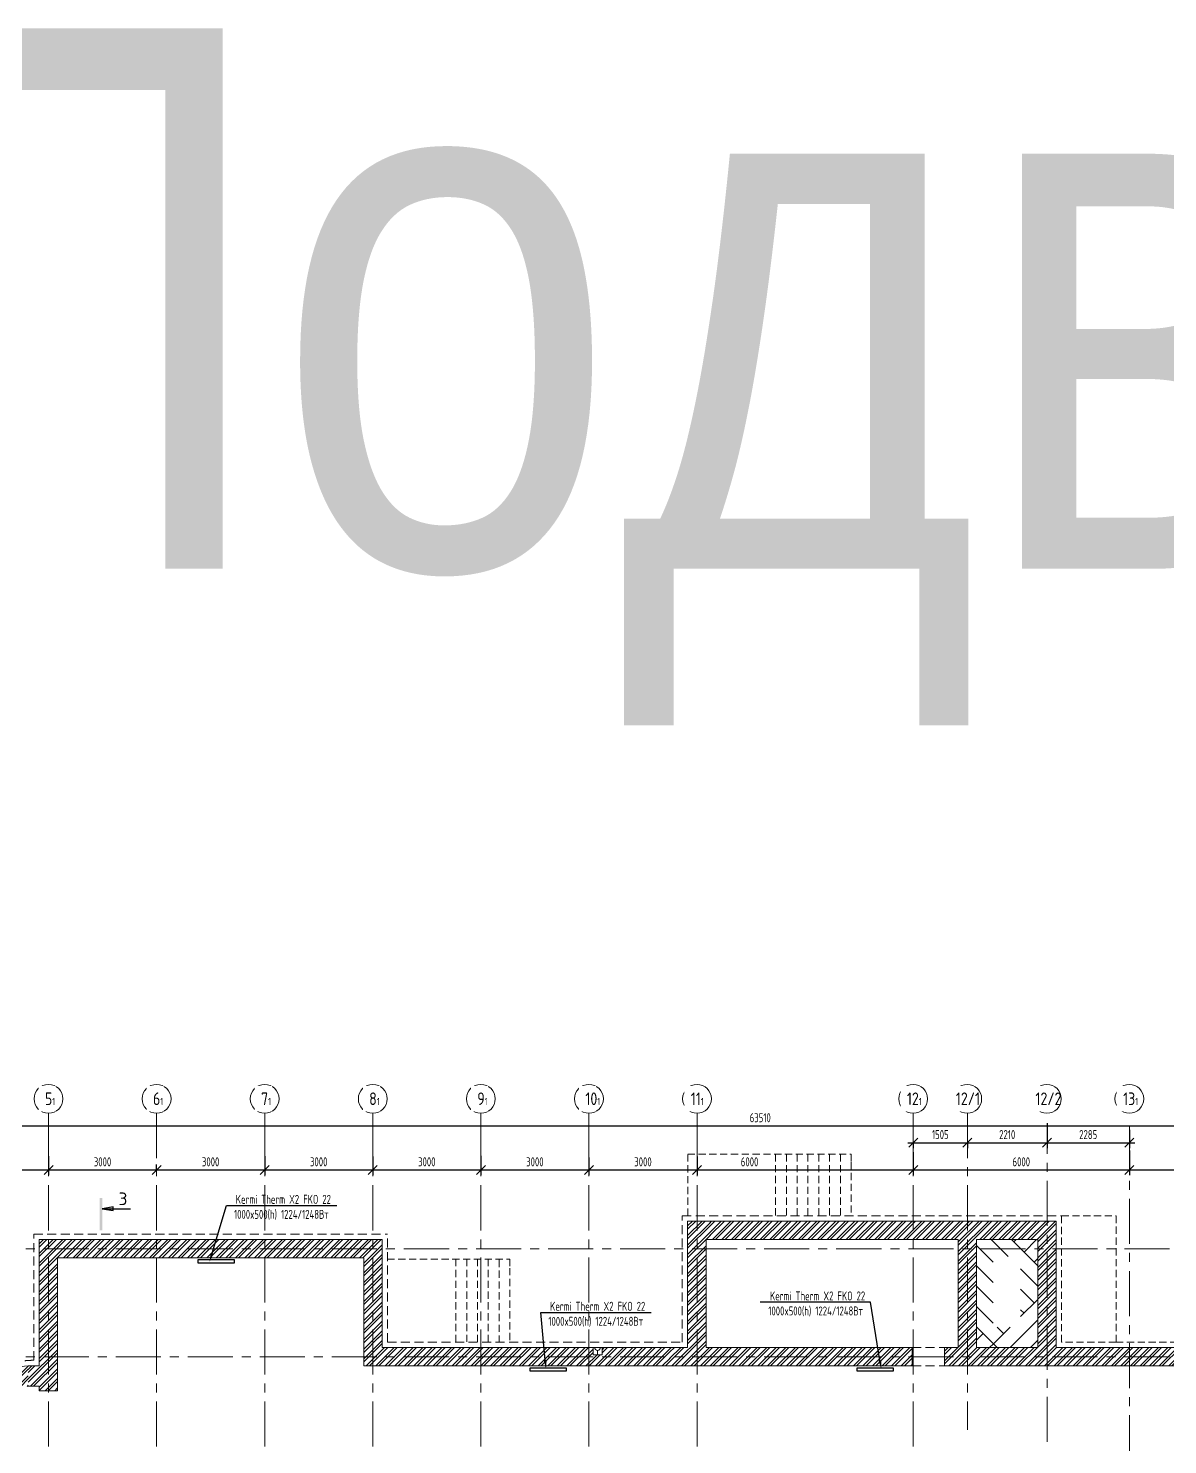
# Model space of a CAD drawing. Header units: millimetres. Extents: x -455656 to 9247092, y 0 to 412358.
# Drawn here: x -341732 to -310109, y 372822 to 412134 of the extents above; entities that cross this region are included whole.
import ezdxf
from ezdxf import colors
from ezdxf.entities.mleader import LeaderData, LeaderLine
from ezdxf.math import Vec2, Vec3

# ---------------------------------------------------------------- set-up
doc = ezdxf.new("R2010")
doc.units = ezdxf.units.MM
doc.header["$MEASUREMENT"] = 0
doc.header["$PDMODE"] = 3
doc.header["$PDSIZE"] = -4
for name, pattern in [('ADSK_Штриховая_ш2 п1', [3, 2, -1]), ('CENTER', [2, 1.25, -0.25, 0.25, -0.25]), ('TRATTEGGIATA', [0.75, 0.5, -0.25])]:
    doc.linetypes.add(name, pattern=pattern)
doc.layers.get('0').update_dxf_attribs({"color": 250, "lineweight": 9})
doc.layers.get('Defpoints').update_dxf_attribs({"color": 6})
for name, color, linetype, lineweight in [('АР_Разрезы', 175, 'Continuous', 9), ('подлога', 250, 'Continuous', 9), ('Радиаторы', 250, 'Continuous', 9), ('Радиаторы текст', 250, 'Continuous', 9)]:
    doc.layers.add(name, color=color, linetype=linetype, lineweight=lineweight)
doc.styles.add('Arial', font='ARIALN.TTF')
doc.styles.add('ISOCPEUR', font='isocpeur.ttf', dxfattribs={"width": 0.7})
doc.styles.add('METRO-STYLE', font='isocpeur.ttf', dxfattribs={"width": 0.9, "oblique": 15})
doc.styles.add('ГОСТ 2.304', font='isocpeur.ttf', dxfattribs={"width": 0.7})
doc.dimstyles.new('СПДС', dxfattribs={"dimscale": 100, "dimtxt": 2.5, "dimasz": 2.5, "dimexe": 1.5, "dimexo": 0, "dimgap": 1, "dimtad": 1, "dimdec": 0, "dimrnd": 1, "dimtxsty": 'ГОСТ 2.304', "dimblk": 'OBLIQUE', "dimcen": 2.5, "dimdle": 1.5, "dimadec": 0, "dimazin": 2, "dimtfac": 0.75, "dimtdec": 0, "dimtmove": 1, "dimatfit": 3, "dimfxl": 1, "dimtolj": 1, "dimarcsym": 1})
pattern_1 = [(45, (-15289.27, 247657.5), (-132.58252, 132.58252), []), (45, (-15200.88, 247657.5), (-132.58252, 132.58252), [])]

# ---------------------------------------------------------------- blocks, each defined once
blk = doc.blocks.new('A$C60573c2e')
at = {"layer": 'АР_Разрезы', "ltscale": 100}
h = blk.add_hatch(color=5, dxfattribs=at)
h.dxf.hatch_style = 1
h.paths.add_polyline_path([(13494, 509), (13424, 509), (13424, 1414), (13494, 1414)])
h.paths.add_polyline_path([(13795, 1063), (13494, 1114), (13795, 1114)])
h.paths.add_polyline_path([(13795, 1114), (13494, 1114), (13795, 1164)])
at = {"layer": 'АР_Разрезы', "color": 5, "lineweight": 25, "ltscale": 100}
for p, q in [((13795, 1164), (13494, 1114)), ((13494, 1114), (13795, 1063)), ((13795, 1063), (13795, 1164))]:
    blk.add_line(p, q, dxfattribs=at)
at = {"layer": 'АР_Разрезы', "color": 5, "lineweight": 25, "ltscale": 100, "elevation": 0}
blk.add_lwpolyline([(13494, 1114), (14278, 1114)], dxfattribs=at)
at = {"layer": 'АР_Разрезы', "color": 5, "lineweight": 25, "ltscale": 100, "insert": (13944, 1214), "char_height": 350, "width": 583.33, "attachment_point": 7, "style": 'METRO-STYLE'}
blk.add_mtext('{\\Q0;\\W1;3}', dxfattribs=at)
blk = doc.blocks.new('_Oblique')
at = {"color": 0, "linetype": 'ByBlock', "lineweight": -2}
blk.add_line((-0.5, -0.5), (0.5, 0.5), dxfattribs=at)
blk = doc.blocks.new('*D604')
at = {"layer": 'Defpoints', "color": 0, "lineweight": 30, "ltscale": 100, "transparency": 16777216}
for p in [(-344172, 381036), (-341172, 380830), (-341172, 380448)]:
    blk.add_point(p, dxfattribs=at)
at = {"layer": 'подлога', "color": 0, "lineweight": -2, "ltscale": 100}
for p, q in [((-344172, 381036), (-344172, 380298)), ((-341172, 380830), (-341172, 380298)), ((-344322, 380448), (-341022, 380448))]:
    blk.add_line(p, q, dxfattribs=at)
at = {"layer": 'подлога', "color": 0, "lineweight": -2, "ltscale": 100, "xscale": 250, "yscale": 250, "zscale": 250, "rotation": 180}
blk.add_blockref('_Oblique', (-344172, 380448), dxfattribs=at)
at = {"layer": 'подлога', "color": 0, "lineweight": -2, "ltscale": 100, "xscale": 250, "yscale": 250, "zscale": 250}
blk.add_blockref('_Oblique', (-341172, 380448), dxfattribs=at)
at = {"layer": 'подлога', "color": 0, "ltscale": 100, "insert": (-342672, 380673), "char_height": 250, "attachment_point": 5, "style": 'ГОСТ 2.304'}
blk.add_mtext('\\A1;3000', dxfattribs=at)
blk = doc.blocks.new('*D605')
at = {"layer": 'Defpoints', "color": 0, "lineweight": 30, "ltscale": 100, "transparency": 16777216}
for p in [(-341172, 380830), (-338172, 380448), (-338172, 380448)]:
    blk.add_point(p, dxfattribs=at)
at = {"layer": 'подлога', "color": 0, "lineweight": -2, "ltscale": 100}
for p, q in [((-341172, 380830), (-341172, 380298)), ((-338172, 380448), (-338172, 380598)), ((-341322, 380448), (-338022, 380448))]:
    blk.add_line(p, q, dxfattribs=at)
at = {"layer": 'подлога', "color": 0, "lineweight": -2, "ltscale": 100, "xscale": 250, "yscale": 250, "zscale": 250, "rotation": 180}
blk.add_blockref('_Oblique', (-341172, 380448), dxfattribs=at)
at = {"layer": 'подлога', "color": 0, "lineweight": -2, "ltscale": 100, "xscale": 250, "yscale": 250, "zscale": 250}
blk.add_blockref('_Oblique', (-338172, 380448), dxfattribs=at)
at = {"layer": 'подлога', "color": 0, "ltscale": 100, "insert": (-339672, 380673), "char_height": 250, "attachment_point": 5, "style": 'ГОСТ 2.304'}
blk.add_mtext('\\A1;3000', dxfattribs=at)
blk = doc.blocks.new('*D606')
at = {"layer": 'Defpoints', "color": 0, "lineweight": 30, "ltscale": 100, "transparency": 16777216}
for p in [(-335172, 380830), (-338172, 380448), (-335172, 380448)]:
    blk.add_point(p, dxfattribs=at)
at = {"layer": 'подлога', "color": 0, "lineweight": -2, "ltscale": 100}
for p, q in [((-338172, 380448), (-338172, 380598)), ((-335172, 380830), (-335172, 380298)), ((-338322, 380448), (-335022, 380448))]:
    blk.add_line(p, q, dxfattribs=at)
at = {"layer": 'подлога', "color": 0, "lineweight": -2, "ltscale": 100, "xscale": 250, "yscale": 250, "zscale": 250, "rotation": 180}
blk.add_blockref('_Oblique', (-338172, 380448), dxfattribs=at)
at = {"layer": 'подлога', "color": 0, "lineweight": -2, "ltscale": 100, "xscale": 250, "yscale": 250, "zscale": 250}
blk.add_blockref('_Oblique', (-335172, 380448), dxfattribs=at)
at = {"layer": 'подлога', "color": 0, "ltscale": 100, "insert": (-336672, 380673), "char_height": 250, "attachment_point": 5, "style": 'ГОСТ 2.304'}
blk.add_mtext('\\A1;3000', dxfattribs=at)
blk = doc.blocks.new('*D607')
at = {"layer": 'Defpoints', "color": 0, "lineweight": 30, "ltscale": 100, "transparency": 16777216}
for p in [(-335172, 380830), (-332172, 380825), (-332172, 380448)]:
    blk.add_point(p, dxfattribs=at)
at = {"layer": 'подлога', "color": 0, "lineweight": -2, "ltscale": 100}
for p, q in [((-335172, 380830), (-335172, 380298)), ((-332172, 380825), (-332172, 380298)), ((-335322, 380448), (-332022, 380448))]:
    blk.add_line(p, q, dxfattribs=at)
at = {"layer": 'подлога', "color": 0, "lineweight": -2, "ltscale": 100, "xscale": 250, "yscale": 250, "zscale": 250, "rotation": 180}
blk.add_blockref('_Oblique', (-335172, 380448), dxfattribs=at)
at = {"layer": 'подлога', "color": 0, "lineweight": -2, "ltscale": 100, "xscale": 250, "yscale": 250, "zscale": 250}
blk.add_blockref('_Oblique', (-332172, 380448), dxfattribs=at)
at = {"layer": 'подлога', "color": 0, "ltscale": 100, "insert": (-333672, 380673), "char_height": 250, "attachment_point": 5, "style": 'ГОСТ 2.304'}
blk.add_mtext('\\A1;3000', dxfattribs=at)
blk = doc.blocks.new('*D608')
at = {"layer": 'Defpoints', "color": 0, "lineweight": 30, "ltscale": 100, "transparency": 16777216}
for p in [(-332172, 380825), (-329172, 380836), (-329172, 380448)]:
    blk.add_point(p, dxfattribs=at)
at = {"layer": 'подлога', "color": 0, "lineweight": -2, "ltscale": 100}
for p, q in [((-332172, 380825), (-332172, 380298)), ((-329172, 380836), (-329172, 380298)), ((-332322, 380448), (-329022, 380448))]:
    blk.add_line(p, q, dxfattribs=at)
at = {"layer": 'подлога', "color": 0, "lineweight": -2, "ltscale": 100, "xscale": 250, "yscale": 250, "zscale": 250, "rotation": 180}
blk.add_blockref('_Oblique', (-332172, 380448), dxfattribs=at)
at = {"layer": 'подлога', "color": 0, "lineweight": -2, "ltscale": 100, "xscale": 250, "yscale": 250, "zscale": 250}
blk.add_blockref('_Oblique', (-329172, 380448), dxfattribs=at)
at = {"layer": 'подлога', "color": 0, "ltscale": 100, "insert": (-330672, 380673), "char_height": 250, "attachment_point": 5, "style": 'ГОСТ 2.304'}
blk.add_mtext('\\A1;3000', dxfattribs=at)
blk = doc.blocks.new('*D609')
at = {"layer": 'Defpoints', "color": 0, "lineweight": 30, "ltscale": 100, "transparency": 16777216}
for p in [(-329172, 380836), (-326172, 380790), (-326172, 380448)]:
    blk.add_point(p, dxfattribs=at)
at = {"layer": 'подлога', "color": 0, "lineweight": -2, "ltscale": 100}
for p, q in [((-329172, 380836), (-329172, 380298)), ((-326172, 380790), (-326172, 380298)), ((-329322, 380448), (-326022, 380448))]:
    blk.add_line(p, q, dxfattribs=at)
at = {"layer": 'подлога', "color": 0, "lineweight": -2, "ltscale": 100, "xscale": 250, "yscale": 250, "zscale": 250, "rotation": 180}
blk.add_blockref('_Oblique', (-329172, 380448), dxfattribs=at)
at = {"layer": 'подлога', "color": 0, "lineweight": -2, "ltscale": 100, "xscale": 250, "yscale": 250, "zscale": 250}
blk.add_blockref('_Oblique', (-326172, 380448), dxfattribs=at)
at = {"layer": 'подлога', "color": 0, "ltscale": 100, "insert": (-327672, 380673), "char_height": 250, "attachment_point": 5, "style": 'ГОСТ 2.304'}
blk.add_mtext('\\A1;3000', dxfattribs=at)
blk = doc.blocks.new('*D610')
at = {"layer": 'Defpoints', "color": 0, "lineweight": 30, "ltscale": 100, "transparency": 16777216}
for p in [(-326172, 380790), (-323172, 380790), (-323172, 380448)]:
    blk.add_point(p, dxfattribs=at)
at = {"layer": 'подлога', "color": 0, "lineweight": -2, "ltscale": 100}
for p, q in [((-326172, 380790), (-326172, 380298)), ((-323172, 380790), (-323172, 380298)), ((-326322, 380448), (-323022, 380448))]:
    blk.add_line(p, q, dxfattribs=at)
at = {"layer": 'подлога', "color": 0, "lineweight": -2, "ltscale": 100, "xscale": 250, "yscale": 250, "zscale": 250, "rotation": 180}
blk.add_blockref('_Oblique', (-326172, 380448), dxfattribs=at)
at = {"layer": 'подлога', "color": 0, "lineweight": -2, "ltscale": 100, "xscale": 250, "yscale": 250, "zscale": 250}
blk.add_blockref('_Oblique', (-323172, 380448), dxfattribs=at)
at = {"layer": 'подлога', "color": 0, "ltscale": 100, "insert": (-324672, 380673), "char_height": 250, "attachment_point": 5, "style": 'ГОСТ 2.304'}
blk.add_mtext('\\A1;3000', dxfattribs=at)
blk = doc.blocks.new('*D611')
at = {"layer": 'Defpoints', "color": 0, "lineweight": 30, "ltscale": 100, "transparency": 16777216}
for p in [(-317172, 380941), (-323172, 380821), (-317172, 380448)]:
    blk.add_point(p, dxfattribs=at)
at = {"layer": 'подлога', "color": 0, "lineweight": -2, "ltscale": 100}
for p, q in [((-317172, 380941), (-317172, 380298)), ((-323172, 380821), (-323172, 380298)), ((-323322, 380448), (-317022, 380448))]:
    blk.add_line(p, q, dxfattribs=at)
at = {"layer": 'подлога', "color": 0, "lineweight": -2, "ltscale": 100, "xscale": 250, "yscale": 250, "zscale": 250, "rotation": 180}
blk.add_blockref('_Oblique', (-323172, 380448), dxfattribs=at)
at = {"layer": 'подлога', "color": 0, "lineweight": -2, "ltscale": 100, "xscale": 250, "yscale": 250, "zscale": 250}
blk.add_blockref('_Oblique', (-317172, 380448), dxfattribs=at)
at = {"layer": 'подлога', "color": 0, "ltscale": 100, "insert": (-321713, 380673), "char_height": 250, "attachment_point": 5, "style": 'ГОСТ 2.304'}
blk.add_mtext('\\A1;6000', dxfattribs=at)
blk = doc.blocks.new('*D612')
at = {"layer": 'Defpoints', "color": 0, "lineweight": 30, "ltscale": 100, "transparency": 16777216}
for p in [(-311172, 380984), (-317172, 380909), (-311172, 380448)]:
    blk.add_point(p, dxfattribs=at)
at = {"layer": 'подлога', "color": 0, "lineweight": -2, "ltscale": 100}
for p, q in [((-311172, 380984), (-311172, 380298)), ((-317172, 380909), (-317172, 380298)), ((-317322, 380448), (-311022, 380448))]:
    blk.add_line(p, q, dxfattribs=at)
at = {"layer": 'подлога', "color": 0, "lineweight": -2, "ltscale": 100, "xscale": 250, "yscale": 250, "zscale": 250, "rotation": 180}
blk.add_blockref('_Oblique', (-317172, 380448), dxfattribs=at)
at = {"layer": 'подлога', "color": 0, "lineweight": -2, "ltscale": 100, "xscale": 250, "yscale": 250, "zscale": 250}
blk.add_blockref('_Oblique', (-311172, 380448), dxfattribs=at)
at = {"layer": 'подлога', "color": 0, "ltscale": 100, "insert": (-314172, 380673), "char_height": 250, "attachment_point": 5, "style": 'ГОСТ 2.304'}
blk.add_mtext('\\A1;6000', dxfattribs=at)
blk = doc.blocks.new('*D613')
at = {"layer": 'Defpoints', "color": 0, "lineweight": 30, "ltscale": 100, "transparency": 16777216}
for p in [(-311172, 380984), (-305172, 381021), (-305172, 380448)]:
    blk.add_point(p, dxfattribs=at)
at = {"layer": 'подлога', "color": 0, "lineweight": -2, "ltscale": 100}
for p, q in [((-311172, 380984), (-311172, 380298)), ((-305172, 381021), (-305172, 380298)), ((-311322, 380448), (-305022, 380448))]:
    blk.add_line(p, q, dxfattribs=at)
at = {"layer": 'подлога', "color": 0, "lineweight": -2, "ltscale": 100, "xscale": 250, "yscale": 250, "zscale": 250, "rotation": 180}
blk.add_blockref('_Oblique', (-311172, 380448), dxfattribs=at)
at = {"layer": 'подлога', "color": 0, "lineweight": -2, "ltscale": 100, "xscale": 250, "yscale": 250, "zscale": 250}
blk.add_blockref('_Oblique', (-305172, 380448), dxfattribs=at)
at = {"layer": 'подлога', "color": 0, "ltscale": 100, "insert": (-308172, 380673), "char_height": 250, "attachment_point": 5, "style": 'ГОСТ 2.304'}
blk.add_mtext('\\A1;6000', dxfattribs=at)
blk = doc.blocks.new('*D617')
at = {"layer": 'Defpoints', "color": 0, "lineweight": 30, "ltscale": 100, "transparency": 16777216}
for p in [(-317172, 381223), (-315667, 381223), (-315667, 381204)]:
    blk.add_point(p, dxfattribs=at)
at = {"layer": 'подлога', "color": 0, "lineweight": -2, "ltscale": 100}
for p, q in [((-317322, 381204), (-315517, 381204)), ((-317172, 381223), (-317172, 381054)), ((-315667, 381223), (-315667, 381054))]:
    blk.add_line(p, q, dxfattribs=at)
at = {"layer": 'подлога', "color": 0, "lineweight": -2, "ltscale": 100, "xscale": 250, "yscale": 250, "zscale": 250, "rotation": 180}
blk.add_blockref('_Oblique', (-317172, 381204), dxfattribs=at)
at = {"layer": 'подлога', "color": 0, "lineweight": -2, "ltscale": 100, "xscale": 250, "yscale": 250, "zscale": 250}
blk.add_blockref('_Oblique', (-315667, 381204), dxfattribs=at)
at = {"layer": 'подлога', "color": 0, "ltscale": 100, "insert": (-316420, 381429), "char_height": 250, "attachment_point": 5, "style": 'ГОСТ 2.304'}
blk.add_mtext('\\A1;1505', dxfattribs=at)
blk = doc.blocks.new('*D618')
at = {"layer": 'Defpoints', "color": 0, "lineweight": 30, "ltscale": 100, "transparency": 16777216}
for p in [(-313457, 381745), (-315667, 381223), (-313457, 381204)]:
    blk.add_point(p, dxfattribs=at)
at = {"layer": 'подлога', "color": 0, "lineweight": -2, "ltscale": 100}
for p, q in [((-313457, 381745), (-313457, 381054)), ((-315817, 381204), (-313307, 381204)), ((-315667, 381223), (-315667, 381054))]:
    blk.add_line(p, q, dxfattribs=at)
at = {"layer": 'подлога', "color": 0, "lineweight": -2, "ltscale": 100, "xscale": 250, "yscale": 250, "zscale": 250, "rotation": 180}
blk.add_blockref('_Oblique', (-315667, 381204), dxfattribs=at)
at = {"layer": 'подлога', "color": 0, "lineweight": -2, "ltscale": 100, "xscale": 250, "yscale": 250, "zscale": 250}
blk.add_blockref('_Oblique', (-313457, 381204), dxfattribs=at)
at = {"layer": 'подлога', "color": 0, "ltscale": 100, "insert": (-314562, 381429), "char_height": 250, "attachment_point": 5, "style": 'ГОСТ 2.304'}
blk.add_mtext('\\A1;2210', dxfattribs=at)
blk = doc.blocks.new('*D619')
at = {"layer": 'Defpoints', "color": 0, "lineweight": 30, "ltscale": 100, "transparency": 16777216}
for p in [(-313457, 381745), (-311172, 381562), (-311172, 381204)]:
    blk.add_point(p, dxfattribs=at)
at = {"layer": 'подлога', "color": 0, "lineweight": -2, "ltscale": 100}
for p, q in [((-313457, 381745), (-313457, 381054)), ((-311172, 381562), (-311172, 381054)), ((-313607, 381204), (-311022, 381204))]:
    blk.add_line(p, q, dxfattribs=at)
at = {"layer": 'подлога', "color": 0, "lineweight": -2, "ltscale": 100, "xscale": 250, "yscale": 250, "zscale": 250, "rotation": 180}
blk.add_blockref('_Oblique', (-313457, 381204), dxfattribs=at)
at = {"layer": 'подлога', "color": 0, "lineweight": -2, "ltscale": 100, "xscale": 250, "yscale": 250, "zscale": 250}
blk.add_blockref('_Oblique', (-311172, 381204), dxfattribs=at)
at = {"layer": 'подлога', "color": 0, "ltscale": 100, "insert": (-312315, 381429), "char_height": 250, "attachment_point": 5, "style": 'ГОСТ 2.304'}
blk.add_mtext('\\A1;2285', dxfattribs=at)
blk = doc.blocks.new('*D620')
at = {"layer": 'Defpoints', "color": 0, "lineweight": 30, "ltscale": 100, "transparency": 16777216}
for p in [(-353172, 381671), (-289662, 381671), (-289662, 381671)]:
    blk.add_point(p, dxfattribs=at)
at = {"layer": 'подлога', "color": 0, "lineweight": -2, "ltscale": 100}
for p, q in [((-353172, 381671), (-353172, 381821)), ((-289662, 381671), (-289662, 381821)), ((-353322, 381671), (-289512, 381671))]:
    blk.add_line(p, q, dxfattribs=at)
at = {"layer": 'подлога', "color": 0, "lineweight": -2, "ltscale": 100, "xscale": 250, "yscale": 250, "zscale": 250, "rotation": 180}
blk.add_blockref('_Oblique', (-353172, 381671), dxfattribs=at)
at = {"layer": 'подлога', "color": 0, "lineweight": -2, "ltscale": 100, "xscale": 250, "yscale": 250, "zscale": 250}
blk.add_blockref('_Oblique', (-289662, 381671), dxfattribs=at)
at = {"layer": 'подлога', "color": 0, "ltscale": 100, "insert": (-321417, 381896), "char_height": 250, "attachment_point": 5, "style": 'ГОСТ 2.304'}
blk.add_mtext('\\A1;63510', dxfattribs=at)

msp = doc.modelspace()

# ---------------------------------------------------------------- hatches: boundary and pattern name
at = {"layer": 'подлога', "ltscale": 100}
h = msp.add_hatch(dxfattribs=at)
h.set_pattern_fill('ANSI32', color=256, scale=500)
h.set_pattern_definition(pattern_1)
h.paths.add_polyline_path([(-322802.1, 379028.2), (-323432.1, 379028.2), (-323432.1, 375518.2), (-323932.1, 375518.2), (-323932.1, 375008.2), (-317202.7, 375008.2), (-317202.7, 375518.2), (-322922.1, 375518.2), (-322922.1, 378518.2), (-322802.1, 378518.2)])
h = msp.add_hatch(dxfattribs=at)
h.set_pattern_fill('ANSI32', color=256, scale=500)
h.set_pattern_definition(pattern_1)
h.paths.add_polyline_path([(-313815.2, 376566.1), (-313852.2, 376566.1)], flags=17)
h.paths.add_polyline_path([(-313202.1, 376537.4), (-313712.1, 376537.4), (-313712.1, 375518.2), (-315412.1, 375518.2), (-315412.1, 378518.2), (-313712.1, 378518.2), (-313712.1, 376537), (-313202.1, 376537.8), (-313202.1, 379028.2), (-322816.8, 379028.2), (-322816.8, 378518.2), (-315922.1, 378518.2), (-315922.1, 375518.2), (-316302.4, 375518.2), (-316302.4, 375008.2), (-315691.5, 375008.2), (-297132.1, 375008.2), (-297132.1, 375399.3), (-297067.1, 375399.3), (-297067.1, 375518.2), (-313202.1, 375518.2)])
h = msp.add_hatch(dxfattribs=at)
h.set_pattern_fill('ANSI32', color=256, scale=500)
h.set_pattern_definition(pattern_1)
h.paths.add_polyline_path([(-340417.1, 378518.2), (-341432.1, 378518.2), (-341432.1, 375008.4), (-341732.1, 375008.4), (-341732.1, 374441.5), (-341432.1, 374441.5), (-341432.1, 374318.2), (-340922.1, 374318.2), (-340922.1, 378008.2), (-340417.1, 378008.2)])
h = msp.add_hatch(dxfattribs=at)
h.set_pattern_fill('ANSI32', color=256, scale=500)
h.set_pattern_definition(pattern_1)
h.paths.add_polyline_path([(-334197.6, 378518.2), (-340434.2, 378518.2), (-340434.2, 378008.2), (-334151.8, 378008.2), (-334151.8, 378399.3), (-334197.6, 378399.3)])
h = msp.add_hatch(dxfattribs=at)
h.set_pattern_fill('ANSI32', color=256, scale=500)
h.set_pattern_definition(pattern_1)
h.paths.add_polyline_path([(-331912.1, 378518.2), (-331912.1, 377997.1), (-331912.1, 375779), (-332422.1, 375779), (-332422.1, 378008.2), (-334270.6, 378008.2), (-334270.6, 378518.2)])
at = {"layer": 'подлога', "ltscale": 100, "transparency": 33554559}
h = msp.add_hatch(dxfattribs=at)
h.set_pattern_fill('AR-PARQ1', scale=200, angle=45, style=0)
h.set_pattern_definition([(135, (-16265.2, 307738.5), (-3394.113, 0), [2400, -2400]), (135, (-15982.3, 308021.3), (-3394.113, 0), [2400, -2400]), (135, (-15699.5, 308304.2), (-3394.113, 0), [2400, -2400]), (135, (-15416.6, 308587), (-3394.113, 0), [2400, -2400]), (135, (-15133.8, 308869.9), (-3394.113, 0), [2400, -2400]), (135, (-14851, 309152.7), (-3394.113, 0), [2400, -2400]), (135, (-14568, 309435.6), (-3394.113, 0), [2400, -2400]), (45, (-17962.2, 309435.6), (3394.113, 0), [2400, -2400]), (45, (-18245, 309718.4), (3394.113, 0), [2400, -2400]), (45, (-18528, 310001.2), (3394.113, 0), [2400, -2400]), (45, (-18810.7, 310284), (3394.113, 0), [2400, -2400]), (45, (-19093.6, 310567), (3394.113, 0), [2400, -2400]), (45, (-19376.4, 310849.8), (3394.113, 0), [2400, -2400]), (45, (-19659.3, 311132.6), (3394.113, 0), [2400, -2400])])
h.paths.add_polyline_path([(-314949.2, 378043.5), (-314192.9, 378043.5), (-314192.9, 376085.6), (-314949.2, 376085.6)], flags=16)
h.paths.add_polyline_path([(-315412.1, 378518.2), (-313712.1, 378518.2), (-313712.1, 375518.2), (-315412.1, 375518.2)])
at = {"layer": 'подлога', "ltscale": 100}
h = msp.add_hatch(dxfattribs=at)
h.set_pattern_fill('ANSI32', color=256, scale=500)
h.set_pattern_definition(pattern_1)
h.paths.add_polyline_path([(-325806.9, 375318.6), (-326057.2, 375318.6), (-326057.2, 375518.2), (-331912.1, 375518.2), (-331912.1, 375803.4), (-332422.1, 375803.4), (-332422.1, 375008.2), (-323916.4, 375008.2), (-323916.4, 375518.2), (-325806.9, 375518.2)])
h = msp.add_hatch(dxfattribs=at)
h.set_pattern_fill('ANSI32', color=256, scale=500)
h.set_pattern_definition([(45, (0, 247657.5), (-132.58252, 132.58252), []), (45, (88.39, 247657.5), (-132.58252, 132.58252), [])])
h.paths.add_polyline_path([(-347172.1, 371982), (-347174, 371980.1), (-347452.2, 372258.2), (-347174, 372545.7), (-346891.2, 372262.9)], flags=16)
edge = h.paths.add_edge_path()
edge.add_line((-349232.1, 366518.2), (-349355.4, 366518.2))
edge.add_line((-349355.4, 366518.2), (-349355.4, 366818.2))
edge.add_arc((-341163.9, 366250), 8211.2, 93.96796, 176.03204, ccw=False)
edge.add_line((-341732.1, 374441.5), (-341732.1, 375008.4))
edge.add_arc((-341172.1, 366258.3), 8768, 93.66159, 123.74508)
edge.add_arc((-341172.1, 366258.2), 8768.1, 123.74482, 152.84496)
edge.add_arc((-341172.1, 366258.2), 8768.1, 152.84496, 176.33816)
edge.add_line((-349922.3, 366818.2), (-349922.3, 366518.2))
edge.add_line((-349922.3, 366518.2), (-353432.1, 366518.3))
edge.add_line((-353432.1, 366518.3), (-353432.1, 364417.5))
edge.add_line((-353432.1, 364417.5), (-353313.2, 364417.5))
edge.add_line((-353313.2, 364417.5), (-353313.2, 364301.6))
edge.add_line((-353313.2, 364301.6), (-352922.1, 364301.6))
edge.add_line((-352922.1, 364301.6), (-352922.1, 366008.2))
edge.add_line((-352922.1, 366008.2), (-349232.1, 366007.9))
edge.add_line((-349232.1, 366007.9), (-349232.1, 366518.2))

# ---------------------------------------------------------------- linework, layer by layer
at = {"layer": 'подлога', "linetype": 'CENTER', "ltscale": 1000}
for p, q in [((-341172.1, 382020.7), (-341172.1, 326288.3)), ((-338172.1, 382020.7), (-338172.1, 326288.3)), ((-335172.1, 382020.7), (-335172.1, 326288.3)), ((-332172.1, 382020.7), (-332172.1, 326288.3)), ((-329172.1, 382020.7), (-329172.1, 326288.3)), ((-326172.1, 382020.7), (-326172.1, 326288.3)), ((-323172.1, 382020.7), (-323172.1, 326288.3)), ((-317172.1, 382020.7), (-317172.1, 326288.3)), ((-315667.1, 382020.7), (-315667.1, 373233.1)), ((-313457.1, 372896.3), (-313457.1, 381641)), ((-311172.1, 381642.4), (-311172.1, 325910.1)), ((-359305.8, 378258.2), (-276127.4, 378258.2)), ((-359305.8, 375258.2), (-276127.4, 375258.2))]:
    msp.add_line(p, q, dxfattribs=at)
at = {"layer": 'подлога', "linetype": 'ADSK_Штриховая_ш2 п1', "ltscale": 100}
for p, q in [((-320992.2, 380883.1), (-320992.2, 379176.9)), ((-320692.2, 380883.1), (-320692.2, 379176.9)), ((-320392.2, 380883.1), (-320392.2, 379176.9)), ((-320092.2, 380883.1), (-320092.2, 379176.9)), ((-319792.2, 380883.1), (-319792.2, 379176.9)), ((-319492.2, 380883.1), (-319492.2, 379176.9)), ((-319192.2, 380883.1), (-319192.2, 379176.9)), ((-318892.2, 380663.1), (-318892.2, 379176.9)), ((-329864.9, 377973.1), (-329864.9, 375668.2)), ((-329564.9, 377973.1, 0), (-329564.9, 375668.2)), ((-329264.9, 377973.1, 0), (-329264.9, 375668.2)), ((-328964.9, 377973.1, 0), (-328964.9, 375668.2)), ((-328664.9, 377952.8, 0), (-328664.9, 375668.2)), ((-328364.9, 377723.1, 0), (-328364.9, 375668.2, 0)), ((-311541.5, 375668.2), (-297659.6, 375668.2))]:
    msp.add_line(p, q, dxfattribs=at)
at = {"layer": 'подлога', "linetype": 'TRATTEGGIATA', "ltscale": 500}
for p, q in [((-323580.9, 375668.2), (-323580.9, 379178.2)), ((-323580.9, 379178.2), (-313054.2, 379173.1)), ((-341582.1, 375166.9), (-341582.1, 378668.2)), ((-341582.1, 378668.2), (-331764.2, 378668.2)), ((-331764.2, 375668.2), (-331764.2, 378668.2)), ((-331764.2, 375668.2), (-323580.9, 375668.2)), ((-317202.7, 375518.2), (-316302.4, 375518.2)), ((-317202.7, 375008.2), (-316303.2, 375008.2))]:
    msp.add_line(p, q, dxfattribs=at)
at = {"layer": 'подлога', "ltscale": 100}
for p, q in [((-323432.1, 379028.2), (-322802.1, 379028.2)), ((-323432.1, 379028.2), (-313202.1, 379028.2)), ((-323432.1, 379028.2), (-323432.1, 375518.2)), ((-313202.1, 379028.2), (-313202.1, 376167)), ((-341432.1, 378518.2), (-341432.1, 375008.4)), ((-341432.1, 378518.2), (-338899.2, 378518.2)), ((-338958.8, 378518.2), (-332752, 378518.2)), ((-332992.1, 378518.2), (-331912.1, 378518.2)), ((-331912.1, 378518.2), (-331912.1, 375744.6)), ((-322922.1, 378518.2), (-322802.1, 378518.2)), ((-322922.1, 378518.2), (-315922.1, 378518.2)), ((-322922.1, 378518.2), (-322922.1, 375518.2)), ((-315922.1, 378518.2), (-315922.1, 375518.2)), ((-315412.1, 378518.2), (-313712.1, 378518.2)), ((-315412.1, 378518.2), (-315412.1, 375518.2)), ((-313712.1, 378518.2), (-313712.1, 376167)), ((-340922.1, 378008.2), (-340922.1, 374318.2)), ((-340922.1, 378008.2), (-338964.2, 378008.2)), ((-339666.9, 378008.2), (-332817, 378008.2)), ((-332927.1, 378008.2), (-332422.1, 378008.2)), ((-332422.1, 378008.2), (-332422.1, 375744.6)), ((-313712.1, 376566.1), (-313712.1, 375518.2)), ((-313202.1, 376566.1), (-313202.1, 375518.2)), ((-332422.1, 375803.4), (-332422.1, 375008.2)), ((-331912.1, 375803.4), (-331912.1, 375518.2)), ((-331912.1, 375518.2), (-323842.3, 375518.2)), ((-325932.1, 375437.5), (-325932.1, 375318.6)), ((-323997.1, 375518.2), (-323432.1, 375518.2)), ((-322922.1, 375518.2), (-317202.7, 375518.2)), ((-317202.7, 375518.2), (-317202.7, 375008.2)), ((-316302.4, 375518.2), (-315922.1, 375518.2)), ((-316302.4, 375518.2), (-316302.4, 375008.2)), ((-315412.1, 375518.2), (-313712.1, 375518.2)), ((-313202.1, 375518.2), (-299711.5, 375518.2)), ((-332422.1, 375008.2), (-323907.3, 375008.2)), ((-323932.1, 375008.2), (-322922.1, 375008.2)), ((-322922.1, 375008.2), (-317202.7, 375008.2)), ((-316302.4, 375008.2), (-299776.5, 375008.2)), ((-341432.1, 374441.5), (-341432.1, 374318.2)), ((-341432.1, 374318.2), (-340922.1, 374318.2))]:
    msp.add_line(p, q, dxfattribs=at)
at = {"layer": 'подлога', "linetype": 'ADSK_Штриховая_ш2 п1', "ltscale": 100}
msp.add_lwpolyline([(-323430.9, 379178.1), (-323430.9, 380883.1), (-318892.2, 380883.1), (-318892.2, 380663.1)], dxfattribs=at)
msp.add_lwpolyline([(-313054.2, 379173.1), (-311541.5, 379173.1), (-311541.5, 375668.2), (-313054.2, 375668.2)], close=True, dxfattribs=at)
at = {"layer": 'подлога', "linetype": 'ADSK_Штриховая_ш2 п1', "ltscale": 100, "elevation": 0}
for points in [[(-331764.2, 377973.1), (-328365.4, 377973.1)], [(-328365.4, 377973.1), (-328365.4, 377723.1)]]:
    msp.add_lwpolyline(points, dxfattribs=at)
at = {"layer": 'подлога', "ltscale": 100}
msp.add_lwpolyline([(-325806.9, 375518.2), (-326057.2, 375518.2), (-326057.2, 375318.6), (-325806.9, 375318.6)], close=True, dxfattribs=at)
for points in [[(-341732.1, 375008.4), (-341432.1, 375008.4)], [(-341732.1, 374441.5), (-341432.1, 374441.5)]]:
    msp.add_lwpolyline(points, dxfattribs=at)
at = {"layer": 'подлога', "ltscale": 0.5}
for centre in [(-341172.1, 382420.7), (-338172.1, 382420.7), (-335172.1, 382420.7), (-332172.1, 382420.7), (-329172.1, 382420.7), (-326172.1, 382420.7), (-323172.1, 382420.7), (-317172.1, 382420.7), (-315672.1, 382420.7), (-313462.1, 382420.7), (-311172.1, 382420.7)]:
    msp.add_circle(centre, 400, dxfattribs=at)
at = {"layer": 'подлога', "ltscale": 100}
for centre, radius, start, end in [((-325932.1, 375518.2), 80.7, 180, 0), ((-341172.1, 366258.2), 8768.1, 93.66184, 176.33816)]:
    msp.add_arc(centre, radius, start, end, dxfattribs=at)
at = {"layer": 'подлога', "linetype": 'TRATTEGGIATA', "ltscale": 500}
msp.add_arc((-341172.1, 366258.2), 8918.1, 92.63503, 177.36497, dxfattribs=at)
at = {"layer": 'Радиаторы', "color": 1, "lineweight": 30, "ltscale": 500}
for points in [[(-336018, 377958.2), (-336018, 377858.2), (-337018, 377858.2), (-337018, 377958.2)], [(-326805.5, 374958.2), (-326805.5, 374858.2), (-327805.5, 374858.2), (-327805.5, 374958.2)], [(-317730, 374958.2), (-317730, 374858.2), (-318730, 374858.2), (-318730, 374958.2)]]:
    msp.add_lwpolyline(points, close=True, dxfattribs=at)

# ---------------------------------------------------------------- block references
at = {"layer": 'подлога', "color": 31, "ltscale": 100, "true_color": 0xfecc66}
msp.add_blockref('A$C60573c2e', (-353172.1, 378258.2), dxfattribs=at)
msp.add_blockref('A$C60573c2e', (-353172.1, 378258.2), dxfattribs=at)

# ---------------------------------------------------------------- texts
at = {"layer": 'подлога', "style": 'Arial'}
msp.add_text('Подвал', height=15000, dxfattribs=at).set_placement((-347314.3, 397134.2))

# ---------------------------------------------------------------- dimensions: what is measured, and where the dimension line sits
at = {"layer": 'подлога', "ltscale": 100}
for base, p1, p2, picture, middle in [((-313457.1, 381204.2), (-315667.1, 381223.5), (-313457.1, 381745.1), '*D618', (-314562.1, 381429.2)), ((-311172.1, 381204.2), (-313457.1, 381745.1), (-311172.1, 381561.6), '*D619', (-312314.6, 381429.2)), ((-315667.1, 381204.2), (-317172.1, 381223.5), (-315667.1, 381223.5), '*D617', (-316419.6, 381429.2)), ((-341172.1, 380448.3), (-344172.1, 381036), (-341172.1, 380830.3), '*D604', (-342672.1, 380673.3)), ((-311172.1, 380448.3), (-317172.1, 380909.5), (-311172.1, 380983.9), '*D612', (-314172.1, 380673.3)), ((-305172.1, 380448.3), (-311172.1, 380983.9), (-305172.1, 381020.9), '*D613', (-308172.1, 380673.3)), ((-338172.1, 380448.3), (-341172.1, 380830.3), (-338172.1, 380448.3), '*D605', (-339672.1, 380673.3)), ((-335172.1, 380448.3), (-338172.1, 380448.3), (-335172.1, 380830.3), '*D606', (-336672.1, 380673.3)), ((-332172.1, 380448.3), (-335172.1, 380830.3), (-332172.1, 380824.6), '*D607', (-333672.1, 380673.3)), ((-329172.1, 380448.3), (-332172.1, 380824.6), (-329172.1, 380836.1), '*D608', (-330672.1, 380673.3)), ((-326172.1, 380448.3), (-329172.1, 380836.1), (-326172.1, 380789.9), '*D609', (-327672.1, 380673.3)), ((-323172.1, 380448.3), (-326172.1, 380789.9), (-323172.1, 380790), '*D610', (-324672.1, 380673.3))]:
    dim = msp.add_linear_dim(base=base, p1=p1, p2=p2, dimstyle='СПДС', dxfattribs=at)
    dim.commit()
    dim.dimension.update_dxf_attribs({"geometry": picture, "text_midpoint": middle})
dim = msp.add_linear_dim(base=(-317172.1, 380448.3), p1=(-323172.1, 380821.1), p2=(-317172.1, 380940.6), dimstyle='СПДС', dxfattribs=at)
dim.commit()
dim.dimension.update_dxf_attribs({"geometry": '*D611', "text_midpoint": (-321713.5, 380448.3), "dimtype": 160})

# ---------------------------------------------------------------- leaders
at = {"layer": 'Радиаторы текст'}
ml = msp.add_multileader_mtext('Standard', dxfattribs=at)
ml.set_content('\\A1; Kermi Therm X2 FKO 22\\P1000x500(h) 1224/1248Вт', color=256, style='ISOCPEUR')
ml.set_leader_properties()
ml.build(insert=Vec2(0, 0))
ml.multileader.update_dxf_attribs({"text_left_attachment_type": 6, "text_right_attachment_type": 6, "dogleg_length": 100, "arrow_head_size": 250})
ctx = ml.context
ctx.base_point, ctx.char_height, ctx.arrow_head_size, ctx.landing_gap_size, ctx.plane_origin = Vec3(-336064.5, 379456.5), 250, 250, 25, Vec3(-369108.5, 377851.6)
ctx.left_attachment, ctx.right_attachment, ctx.text_align_type = 6, 6, 1
notes = []
notes.append((ctx, [(1, (1, 1, 0), (-336235, 379456.5), (1, 0), 170.5, [(1, [(-336701, 377895.5)], 0, [])])]))
ctx.mtext.insert, ctx.mtext.width, ctx.mtext.alignment, ctx.mtext.flow_direction = Vec3(-334709.5, 379756.5), 3601.774, 2, 5
ml = msp.add_multileader_mtext('Standard', dxfattribs=at)
ml.set_content('\\A1; Kermi Therm X2 FKO 22\\P1000x500(h) 1224/1248Вт', color=256, style='ISOCPEUR')
ml.set_leader_properties()
ml.build(insert=Vec2(0, 0))
ml.multileader.update_dxf_attribs({"text_left_attachment_type": 6, "text_right_attachment_type": 6, "dogleg_length": 100, "arrow_head_size": 250})
ctx = ml.context
ctx.base_point, ctx.char_height, ctx.arrow_head_size, ctx.landing_gap_size, ctx.plane_origin = Vec3(-321235.5, 376775), 250, 250, 25, Vec3(-350006, 374719.6)
ctx.left_attachment, ctx.right_attachment, ctx.text_align_type = 6, 6, 1
notes.append((ctx, [(0, (1, 1, 0), (-318355, 376775), (-1, 0), 170.5, [(1, [(-318056, 374916)], 0, [])])]))
ctx.mtext.insert, ctx.mtext.width, ctx.mtext.alignment, ctx.mtext.flow_direction = Vec3(-319880.5, 377075), 3601.774, 2, 5
ml = msp.add_multileader_mtext('Standard', dxfattribs=at)
ml.set_content('\\A1; Kermi Therm X2 FKO 22\\P1000x500(h) 1224/1248Вт', color=256, style='ISOCPEUR')
ml.set_leader_properties()
ml.build(insert=Vec2(0, 0))
ml.multileader.update_dxf_attribs({"text_left_attachment_type": 6, "text_right_attachment_type": 6, "dogleg_length": 100, "arrow_head_size": 250})
ctx = ml.context
ctx.base_point, ctx.char_height, ctx.arrow_head_size, ctx.landing_gap_size, ctx.plane_origin = Vec3(-327339.5, 376488), 250, 250, 25, Vec3(-359381, 374432.6)
ctx.left_attachment, ctx.right_attachment, ctx.text_align_type = 6, 6, 1
notes.append((ctx, [(1, (1, 1, 0), (-327510, 376488), (1, 0), 170.5, [(1, [(-327363, 374921)], 0, [])])]))
ctx.mtext.insert, ctx.mtext.width, ctx.mtext.alignment, ctx.mtext.flow_direction = Vec3(-325984.5, 376788), 3601.774, 2, 5
for ctx, leaders in notes:
    for number, flags, end, landing, length, lines in leaders:
        leader = LeaderData()
        leader.index, (leader.has_last_leader_line, leader.has_dogleg_vector, leader.attachment_direction) = number, flags
        leader.last_leader_point, leader.dogleg_vector, leader.dogleg_length = Vec3(end), Vec3(landing), length
        for number, points, colour, breaks in lines:
            line = LeaderLine()
            line.index, line.vertices, line.color, line.breaks = number, Vec3.list(points), colors.encode_raw_color(colour), breaks
            leader.lines.append(line)
        ctx.leaders.append(leader)

# ---------------------------------------------------------------- next in the draw order: texts
at = {"layer": 'подлога', "char_height": 350, "width": 123.867, "attachment_point": 1, "line_spacing_factor": 1.149209, "style": 'ГОСТ 2.304', "bg_fill": 2}
for s, insert in [('{\\W0.8;5\\H0.57143x;1}', (-341271.9, 382598.4)), ('{\\W0.8;6\\H0.57143x;1}', (-338271.9, 382598.4)), ('{\\W0.8;7\\H0.57143x;1}', (-335271.9, 382598.4)), ('{\\W0.8;8\\H0.57143x;1}', (-332271.9, 382598.4)), ('{\\W0.8;9\\H0.57143x;1}', (-329271.9, 382598.4)), ('{\\W0.8;10\\H0.57143x;1}', (-326271.9, 382598.4)), ('{\\W0.8;11\\H0.57143x;1}', (-323346.2, 382598.4)), ('{\\W0.8;12\\H0.57143x;1}', (-317346.2, 382598.4)), ('{\\W0.8;12/1}', (-315989.8, 382598.4)), ('{\\W0.8;12/2}', (-313779.8, 382598.4))]:
    msp.add_mtext(s, dxfattribs=dict(at, insert=insert))
at = {"layer": 'подлога', "ltscale": 0.5, "insert": (-311346.2, 382598.4), "char_height": 350, "width": 123.867, "attachment_point": 1, "line_spacing_factor": 1.149209, "style": 'ГОСТ 2.304', "bg_fill": 2}
msp.add_mtext('{\\W0.8;13\\H0.57143x;1}', dxfattribs=at)

# ---------------------------------------------------------------- next in the draw order: dimensions: what is measured, and where the dimension line sits
at = {"layer": 'подлога', "ltscale": 100}
dim = msp.add_linear_dim(base=(-289662.1, 381670.7), p1=(-353172.1, 381670.7), p2=(-289662.1, 381670.7), dimstyle='СПДС', dxfattribs=at)
dim.commit()
dim.dimension.update_dxf_attribs({"geometry": '*D620', "text_midpoint": (-321417.1, 381895.7)})

doc.saveas('drawing.dxf')
